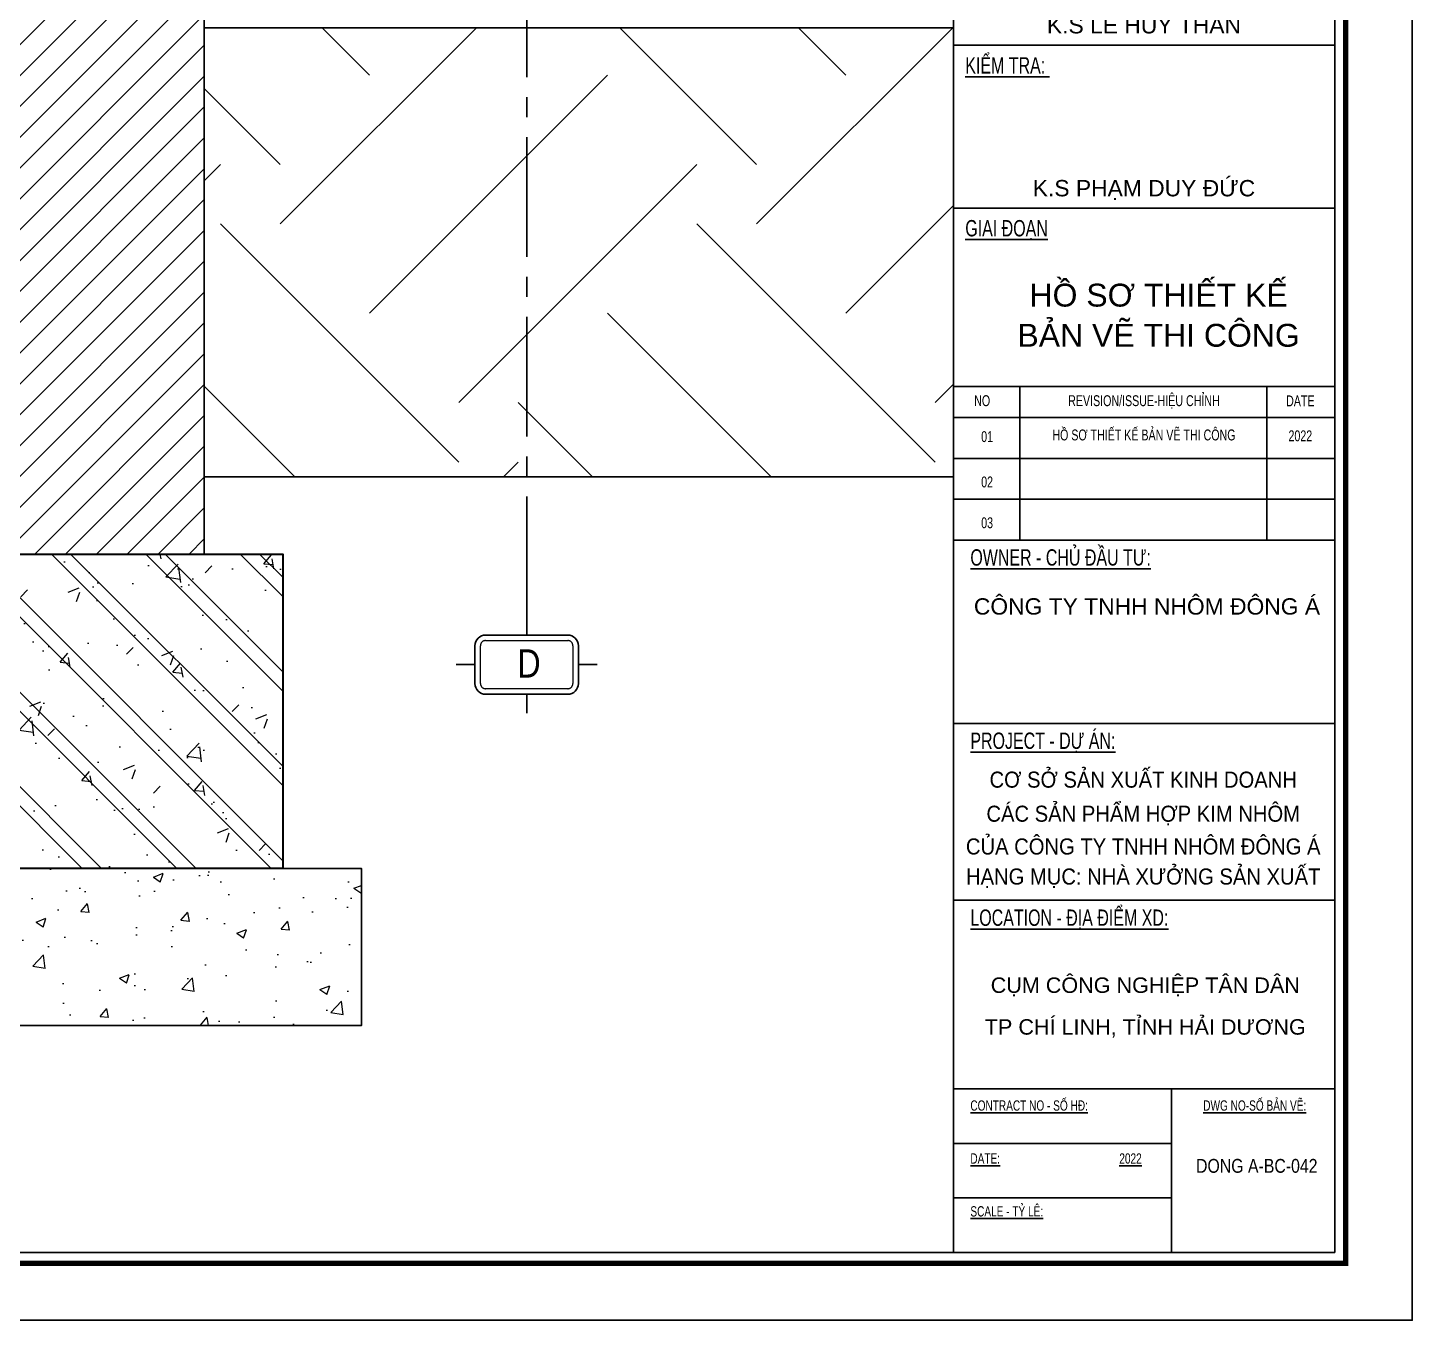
# Model space of a CAD drawing. Header units: inches. Extents: x 1359 to 46357, y -3807 to 191.
# Drawn here: x 27668.9 to 27889.1, y -1109.3 to -903.8 of the extents above; entities that cross this region are included whole.
import ezdxf
from ezdxf.enums import TextEntityAlignment as Align

# ---------------------------------------------------------------- set-up
doc = ezdxf.new("R2010")
doc.units = ezdxf.units.IN
doc.header["$MEASUREMENT"] = 0
doc.linetypes.add('CENTER2', pattern=[28.575, 19.05, -3.175, 3.175, -3.175])
for name, color, linetype in [('2', 2, 'Continuous'), ('3', 3, 'Continuous'), ('7', 7, 'Continuous'), ('A-TUONG', 253, 'Continuous'), ('flashing', 6, 'Continuous'), ('KhungTen', 7, 'Continuous')]:
    doc.layers.add(name, color=color, linetype=linetype)
for name, color, linetype, lineweight in [('8', 8, 'CENTER2', 13), ('A-HATCH', 251, 'Continuous', 9), ('Cat', 1, 'Continuous', 35)]:
    doc.layers.add(name, color=color, linetype=linetype, lineweight=lineweight)
doc.styles.add('hx2', font='VHARIALN.TTF')
doc.styles.add('ST4', font='VHARIALN.TTF')
doc.styles.add('TILLE', font='VHARIAL.TTF', dxfattribs={"width": 0.7})

# ---------------------------------------------------------------- blocks, each defined once
blk = doc.blocks.new('A$C4AE13D6C')
at = {"layer": 'A-HATCH', "linetype": 'ByBlock'}
h = blk.add_hatch(dxfattribs=at)
h.set_pattern_fill('ANSI31', color=256, scale=37, style=0)
h.set_pattern_definition([(45, (-1081080.09, -230953.236), (-3.270368863, 3.270368863), [])])
h.paths.add_polyline_path([(366.67, 100), (293.33, 100), (293.33, 283.33), (366.67, 283.33)])
h = blk.add_hatch(dxfattribs=at)
h.set_pattern_fill('1BETONG2-BOP', color=256, scale=3.333333, style=0, pattern_type=2)
h.set_pattern_definition([(50, (-1081080.09, -230953.236), (23.90867275, -2.09173783), [2.5, -27.5]), (355, (-1081080.09, -230953.236), (-4.62504445, 25.0730711), [2, -22]), (100.4514, (-1081078.098, -230953.41), (19.28364606, 22.98131807), [2.124673, -23.37140373]), (46.1842, (-1081080.09, -230946.57), (35.5747016, -5.5173005), [3.75, -41.25]), (96.6356, (-1081077.126, -230947.03), (31.1554235, 32.4705957), [3.1870096, -35.0571]), (351.1842, (-1081080.09, -230946.57), (31.1553982, 32.47062), [3, -33]), (21, (-1081076.757, -230948.236), (19.89690174, -13.4206297), [2.5, -27.5]), (226, (-1081076.757, -230948.236), (22.39607075, -12.1846603), [2, -22]), (71.4514, (-1081075.099, -230949.354), (28.00742095, 10.75101656), [2.124673, -23.37140373]), (67.5, (-1081080.09, -230953.236), (-5.19720611, 9.81248206), [0, -21.73333333, 0, -22.33333333, 0, -22.08333333]), (4.5, (-1081080.09, -230953.236), (9.4450308, 12.67010628), [0, -12.73333333, 0, -21.23333333, 0, -8.41666667]), (327.5, (-1081087.5235, -230953.236), (17.794081206, -0.75182906), [0, -8.33333333, 0, -26, 0, -34.5]), (317.5, (-1081090.857, -230953.236), (19.43953898, 3.33683274), [0, -10.83333333, 0, -17.26666667, 0, -24.5]), (315, (-1081080.09, -230953.236), (10.01734607, 10.01734607), []), (315, (-1081080.09, -230949.152), (10.01734607, 10.01734607), [])])
h.paths.add_polyline_path([(16.67, 33.33), (16.67, 100), (383.33, 100), (383.33, 33.33)])
h = blk.add_hatch(dxfattribs=at)
h.set_pattern_fill('AR-CONC', color=256, scale=2.96, style=0)
h.set_pattern_definition([(50, (-43227.203, -9190.13), (21.2309014, -1.857463), [2.22, -24.42]), (355, (-43227.203, -9190.13), (-4.10704, 22.264887), [1.776, -19.536]), (100.4514, (-43225.433, -9190.284), (17.123878, 20.40741), [1.88671, -20.753807]), (46.1842, (-43227.203, -9184.21), (31.590335, -4.899363), [3.33, -36.63]), (96.6356, (-43224.57, -9184.617), (27.666016, 28.83389), [2.830065, -31.130705]), (351.1842, (-43227.203, -9184.21), (27.665994, 28.83391), [2.664, -29.304]), (21, (-43224.243, -9185.69), (17.668449, -11.917519), [2.22, -24.42]), (326, (-43224.243, -9185.69), (7.202134, 21.464441), [1.776, -19.536]), (71.4514, (-43222.77, -9186.682), (24.87059, 9.546903), [1.88671, -20.753807]), (37.5, (-43227.203, -9190.129), (0.3599317, 9.8536581), [0, -19.2992, 0, -19.832, 0, -19.61]), (7.5, (-43227.203, -9190.129), (7.7868583, 11.6745867), [0, -11.3072, 0, -18.8552, 0, -7.474]), (327.5, (-43233.8035, -9190.129), (15.8011441, -0.6676242), [0, -7.4, 0, -23.088, 0, -30.636]), (317.5, (-43236.764, -9190.129), (17.2623106, 2.9631075), [0, -9.62, 0, -15.3328, 0, -21.756])])
h.paths.add_polyline_path([(400, 0), (400, 33.33), (0, 33.33), (0, 0)])
at = {"color": 8}
for points in [[(293.33, 283.33), (366.67, 283.33), (366.67, 100), (293.33, 100)], [(16.67, 100), (383.33, 100), (383.33, 33.33), (16.67, 33.33)], [(0, 33.33), (400, 33.33), (400, 0), (0, 0)]]:
    blk.add_lwpolyline(points, close=True, dxfattribs=at)
at = {"layer": 'A-TUONG', "color": 0, "linetype": 'ByBlock'}
for points in [[(366.67, 100), (293.33, 100), (293.33, 283.33), (366.67, 283.33)], [(0, 33.33), (0, 0), (400, 0), (400, 33.33)]]:
    blk.add_lwpolyline(points, close=True, dxfattribs=at)
at = {"layer": 'Cat', "linetype": 'ByBlock'}
blk.add_lwpolyline([(16.67, 33.33), (16.67, 100), (383.33, 100), (383.33, 33.33)], close=True, dxfattribs=at)
blk = doc.blocks.new('A2SBCVN-D')
at = {"layer": '2', "color": 157, "linetype": 'Continuous'}
blk.add_lwpolyline([(0, 420), (594, 420), (594, 0), (0, 0)], close=True, dxfattribs=at)
at = {"layer": '2', "color": 167, "linetype": 'Continuous', "const_width": 0.871}
blk.add_lwpolyline([(10.59, 9.07), (583.41, 9.07), (583.41, 410.93), (10.59, 410.93)], close=True, dxfattribs=at)
at = {"layer": '2', "color": 147, "linetype": 'Continuous'}
blk.add_lwpolyline([(12.33, 10.81), (581.67, 10.81), (581.67, 409.19), (12.33, 409.19)], close=True, dxfattribs=at)
at = {"layer": 'KhungTen'}
for p, q in [((521.02, 409.19), (521.02, 139.14)), ((581.67, 139.14), (581.67, 409.19)), ((581.67, 202.78), (521.02, 202.78)), ((581.67, 176.88), (521.02, 176.88)), ((521.02, 148.54), (581.67, 148.54)), ((531.56, 137.09), (531.56, 148.54)), ((570.84, 124.1), (570.84, 148.54)), ((521.02, 143.59), (581.67, 143.59)), ((521.02, 143.59), (581.67, 143.59)), ((521.02, 139.14), (521.02, 66.81)), ((581.67, 66.81), (581.67, 139.14)), ((521.02, 137.09), (581.67, 137.09)), ((531.56, 130.59), (531.56, 137.09)), ((521.02, 130.59), (581.67, 130.59)), ((531.56, 124.1), (531.56, 130.59)), ((521.02, 124.1), (581.67, 124.1)), ((581.67, 124.1), (521.02, 124.1)), ((521.02, 94.94), (581.67, 94.94)), ((521.02, 66.81), (521.02, 36.8)), ((521.02, 66.81), (581.67, 66.81)), ((581.67, 66.81), (521.02, 66.81)), ((581.67, 36.8), (581.67, 66.81)), ((521.02, 36.8), (521.02, 10.81)), ((521.02, 36.8), (581.67, 36.8)), ((581.67, 36.8), (521.02, 36.8)), ((555.68, 36.8), (555.68, 10.81)), ((581.67, 10.81), (581.67, 36.8)), ((521.02, 28.14), (555.68, 28.14)), ((521.02, 19.47), (555.68, 19.47)), ((521.02, 10.81), (581.67, 10.81))]:
    blk.add_line(p, q, dxfattribs=at)
at = {"layer": '3', "ltscale": 0.5, "style": 'ST4'}
for tag, p in [('TENBANVE', (551.34, 319.39)), ('STT', (569.26, 24.56))]:
    blk.add_attdef(tag, text='', height=3, dxfattribs=at).set_placement(p, align=Align.MIDDLE_CENTER)
at = {"layer": 'KhungTen', "style": 'TILLE'}
for s, height, p in [('k.s L£ HUY TH¶N', 2.5992, (551.32, 205.97)), ('k.s PH¹M DUY §øC', 2.5992, (551.32, 180.06)), ('Hå S¥ THIÕT KÕ', 3.6389, (553.65, 163.05)), ('B¶N VÏ THI C¤NG', 3.6389, (553.65, 156.66)), ('C¤NG TY TNHH NH¤M §¤NG ¸', 2.5992, (551.8, 113.54)), ('CôM C¤NG NGHIÖP T¢N D¢N', 2.4563, (551.53, 53.3)), ('TP CHÝ LINH, TØNH H¶I D¦¥NG', 2.4563, (551.53, 46.66))]:
    blk.add_text(s, height=height, dxfattribs=at).set_placement(p, align=Align.MIDDLE_CENTER)
at = {"layer": 'KhungTen', "style": 'TILLE', "width": 0.7}
for s, height, p in [('%%UKIÓM TRA: ', 2.5992, (522.9, 198.29)), ('%%UGIAI §O¹N', 2.5992, (522.9, 172.39)), ('%%uowner - chñ ®Çu t\xad:', 2.5992, (523.71, 120.03)), ('%%uproject - dù ¸n:', 2.5992, (523.71, 90.88)), ('%%ulocation - ®Þa ®iÓm xd:', 2.5992, (523.71, 62.74)), ('%%ucontract no - sè h®:', 1.6386, (523.71, 33.34)), ('%%udwg no-sè b¶n vÏ:', 1.6386, (560.75, 33.34)), ('%%udate:', 1.639, (523.71, 24.92)), ('%%U2022', 1.639, (547.4, 24.92)), ('%%uscale - tû lÖ:', 1.6386, (523.71, 16.51))]:
    blk.add_text(s, height=height, dxfattribs=at).set_placement(p)
at = {"layer": 'KhungTen', "style": 'TILLE'}
for s, height, width, p in [('revision/issue-hiÖu chØnh', 1.7328, 0.7, (551.32, 146.26)), ('no', 1.733, 0.7, (525.59, 146.26)), ('date', 1.733, 0.7, (576.19, 146.23)), ('01', 1.733, 0.7, (526.37, 140.55)), ('Hå S¥ THIÕT KÕ B¶N VÏ THI C¤NG', 1.7328, 0.7, (551.32, 140.81)), ('2022', 1.733, 0.7, (576.19, 140.67)), ('02', 1.733, 0.7, (526.37, 133.34)), ('03', 1.733, 0.7, (526.37, 126.84)), ('C¥ Së S¶N XUÊT KINH DOANH', 2.5553, 0.9, (551.2, 85.99)), ('C¸C S¶N PHÈM HîP KIM NH¤M', 2.5553, 0.9, (551.2, 80.57)), ('CñA C¤NG TY TNHH NH¤M §¤NG ¸', 2.5553, 0.9, (551.2, 75.36)), ('H¹NG MôC: NHµ X¦ëNG S¶N XUÊT', 2.5553, 0.9, (551.2, 70.58))]:
    blk.add_text(s, height=height, dxfattribs=dict(at, width=width)).set_placement(p, align=Align.MIDDLE_CENTER)
blk = doc.blocks.new('TENTRUC')
at = {"layer": '7'}
for p, q in [((0, 8.27), (0, 10.26)), ((-7.48, 5.13), (-5.48, 5.13)), ((5.48, 5.13), (7.48, 5.13)), ((0, 0), (0, 2))]:
    blk.add_line(p, q, dxfattribs=at)
blk.add_lwpolyline([(-4.36, 8.27), (4.36, 8.27, -0.414214), (5.48, 7.14), (5.48, 3.12, -0.414214), (4.36, 2), (-4.36, 2, -0.414214), (-5.48, 3.12), (-5.48, 7.14, -0.414214)], format="xyb", close=True, dxfattribs=at)
at = {"layer": '8', "ltscale": 15}
blk.add_lwpolyline([(-4.36, 7.68), (4.36, 7.68, -0.414214), (4.9, 7.14), (4.9, 3.12, -0.414214), (4.36, 2.58), (-4.36, 2.58, -0.414214), (-4.9, 3.12), (-4.9, 7.14, -0.414214)], format="xyb", close=True, dxfattribs=at)
at = {"style": 'hx2'}
blk.add_attdef('TR', text='', height=3, dxfattribs=at).set_placement((-0.22, 3.54), align=Align.CENTER)

msp = doc.modelspace()

# ---------------------------------------------------------------- hatches: boundary and pattern name
at = {"layer": 'flashing'}
h = msp.add_hatch(dxfattribs=at)
h.set_pattern_fill('EARTH', color=8, scale=214.285714, angle=45, style=0)
h.set_pattern_definition([(45, (-6658.293, 7446.086), (5e-15, 75.76144), [53.57143, -53.57143]), (45, (-6672.5, 7460.29), (5e-15, 75.76144), [53.57143, -53.57143]), (45, (-6686.704, 7474.496), (5e-15, 75.76144), [53.57143, -53.57143]), (135, (-6686.704, 7483.967), (-75.76144, 1e-14), [53.57143, -53.57143]), (135, (-6672.5, 7498.17), (-75.76144, 1e-14), [53.57143, -53.57143]), (135, (-6658.293, 7512.377), (-75.76144, 1e-14), [53.57143, -53.57143])])
h.paths.add_polyline_path([(27816.129, -903.7575), (27696.9645, -903.7575), (27696.9645, -975.1862), (27816.129, -975.1862)])

# ---------------------------------------------------------------- linework, layer by layer
at = {"color": 8, "linetype": 'CENTER2'}
msp.add_line((27748.2479, -997.3645, 0.0001), (27748.2479, -742.7429, -0.0009), dxfattribs=at)
at = {"color": 8}
for points in [[(27307.44, -700.1506), (27816.129, -700.1506), (27816.129, -1098.5305), (27307.44, -1098.5305)], [(27816.129, -903.7575), (27696.9645, -903.7575), (27696.9645, -975.1862), (27816.129, -975.1862)]]:
    msp.add_lwpolyline(points, close=True, dxfattribs=at)

# ---------------------------------------------------------------- block references
at = {"color": 8, "xscale": 0.75, "yscale": 0.7499999999708962, "zscale": 0.75}
msp.add_blockref('A$C4AE13D6C', (27421.9638, -1062.4697), dxfattribs=at)
at = {"layer": '2'}
ref = msp.add_blockref('A2SBCVN-D', (27295.1089, -1109.3405), dxfattribs=at)
ref.add_attrib('STT', 'DONG A-BC-042', dxfattribs={"layer": '3', "ltscale": 0.5, "height": 2.2, "style": 'ST4'}).set_placement((27864.371, -1084.7768), align=Align.MIDDLE_CENTER)
at = {"layer": '3'}
ref = msp.add_blockref('TENTRUC', (27748.2479, -997.3645, 0.0001), dxfattribs=dict(at, xscale=1.5, yscale=1.5, zscale=1.5, rotation=180))
ref.add_attrib('TR', 'D', dxfattribs={"layer": '0', "height": 4.5, "style": 'hx2'}).set_placement((27748.6061, -1007.1177, 0.0001), align=Align.CENTER)

doc.saveas('drawing.dxf')
